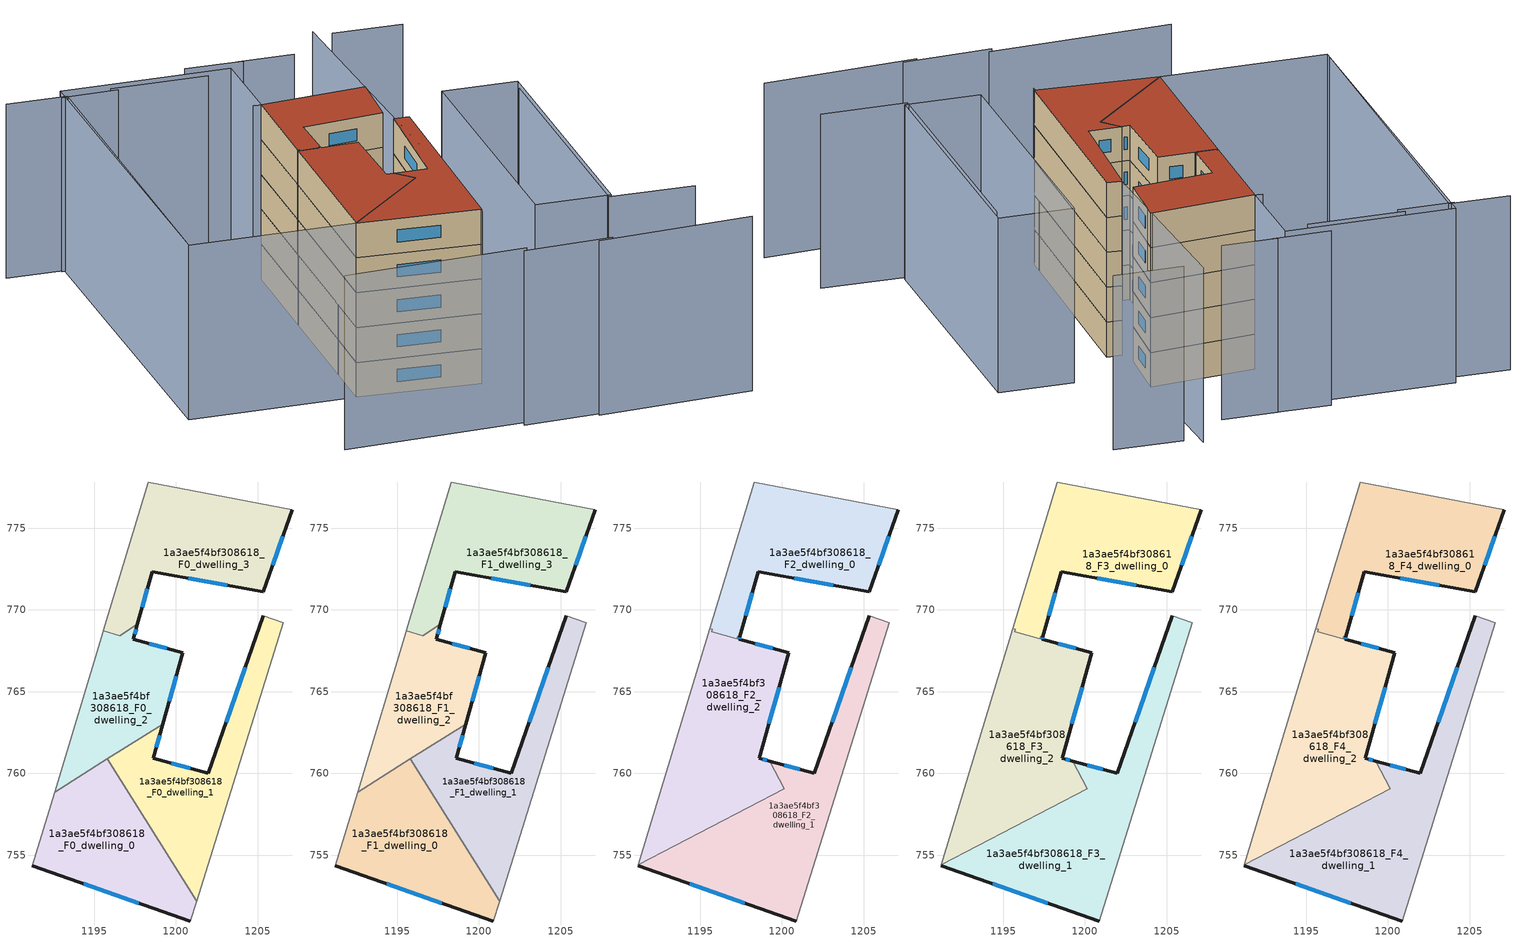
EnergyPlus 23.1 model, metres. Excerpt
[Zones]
1a3ae5f4bf308618_F0_dwelling_0
 floor ground (EU_floor_Construction): 1195.81,760.89 1201.26,752.18 1200.89,750.98 1191.22,754.35 1192.59,758.87 z0
 wall outside (EU_wall_Construction): 1191.22,754.35 1200.89,750.98 z0:3
 wall adiabatic (EU_wall_Construction): 1192.59,758.87 1191.22,754.35 / 1200.89,750.98 1201.26,752.18 z0:3
 wall to 1a3ae5f4bf308618_F0_dwelling_1 (EU_wall_Construction): 1201.26,752.18 1195.81,760.89 z0:3
 wall to 1a3ae5f4bf308618_F0_dwelling_2 (EU_wall_Construction): 1195.81,760.89 1192.59,758.87 z0:3
 window (EU_Window_Construction): 1194.36,753.26 1197.74,752.08 z0.98:2.02
1a3ae5f4bf308618_F0_dwelling_1
 floor ground (EU_floor_Construction): 1206.58,769.21 1201.26,752.18 1195.81,760.89 1199.2,763.01 1198.63,760.94 1201.97,760.01 1205.36,769.64 z0
 wall outside (EU_wall_Construction): 1205.36,769.64 1201.97,760.01 1198.63,760.94 1199.2,763.01 z0:3
 wall adiabatic (EU_wall_Construction): 1201.26,752.18 1206.58,769.21 1205.36,769.64 z0:3
 wall to 1a3ae5f4bf308618_F0_dwelling_2 (EU_wall_Construction): 1199.2,763.01 1195.81,760.89 z0:3
 window (EU_Window_Construction): 1198.82,761.61 1199.02,762.34 / 1200.88,760.31 1199.72,760.64 / 1204.26,766.51 1203.07,763.14 z0.98:2.02
1a3ae5f4bf308618_F0_dwelling_2
 floor ground (EU_floor_Construction): 1200.41,767.37 1199.2,763.01 1192.59,758.87 1195.56,768.71 1196.57,768.43 1197.65,769.11 1197.4,768.2 z0
 wall outside (EU_wall_Construction): 1199.2,763.01 1200.41,767.37 1197.4,768.2 1197.65,769.11 z0:3
 wall to 1a3ae5f4bf308618_F0_dwelling_3 (EU_wall_Construction): 1197.65,769.11 1196.57,768.43 1195.56,768.71 z0:3
 wall adiabatic (EU_wall_Construction): 1195.56,768.71 1192.59,758.87 z0:3
 window (EU_Window_Construction): 1197.48,768.5 1197.57,768.82 / 1199.43,767.64 1198.38,767.93 / 1199.59,764.43 1200.02,765.95 z0.98:2.02
1a3ae5f4bf308618_F0_dwelling_3
 floor ground (EU_floor_Construction): 1207.12,776.12 1205.34,771.11 1198.55,772.34 1197.65,769.11 1196.57,768.43 1195.56,768.71 1198.32,777.82 z0
 wall outside (EU_wall_Construction): 1197.65,769.11 1198.55,772.34 1205.34,771.11 1207.12,776.12 z0:3
 wall adiabatic (EU_wall_Construction): 1207.12,776.12 1198.32,777.82 1195.56,768.71 z0:3
 window (EU_Window_Construction): 1205.92,772.74 1206.54,774.49 / 1200.76,771.94 1203.13,771.51 / 1197.94,770.16 1198.26,771.29 z0.98:2.02
1a3ae5f4bf308618_F1_dwelling_0
 floor to 1a3ae5f4bf308618_F0_dwelling_0 (EU_floor_Construction): 1195.81,760.89 1201.26,752.18 1200.89,750.98 1191.22,754.35 1192.59,758.87 z3
 wall outside (EU_wall_Construction): 1191.22,754.35 1200.89,750.98 z3:6
 wall adiabatic (EU_wall_Construction): 1192.59,758.87 1191.22,754.35 / 1200.89,750.98 1201.26,752.18 z3:6
 wall to 1a3ae5f4bf308618_F1_dwelling_1 (EU_wall_Construction): 1201.26,752.18 1195.81,760.89 z3:6
 wall to 1a3ae5f4bf308618_F1_dwelling_2 (EU_wall_Construction): 1195.81,760.89 1192.59,758.87 z3:6
 window (EU_Window_Construction): 1194.36,753.26 1197.74,752.08 z3.98:5.02
1a3ae5f4bf308618_F1_dwelling_1
 floor to 1a3ae5f4bf308618_F0_dwelling_1 (EU_floor_Construction): 1206.58,769.21 1201.26,752.18 1195.81,760.89 1199.2,763.01 1198.63,760.94 1201.97,760.01 1205.36,769.64 z3
 wall outside (EU_wall_Construction): 1205.36,769.64 1201.97,760.01 1198.63,760.94 1199.2,763.01 z3:6
 wall adiabatic (EU_wall_Construction): 1201.26,752.18 1206.58,769.21 1205.36,769.64 z3:6
 wall to 1a3ae5f4bf308618_F1_dwelling_2 (EU_wall_Construction): 1199.2,763.01 1195.81,760.89 z3:6
 window (EU_Window_Construction): 1198.82,761.61 1199.02,762.34 / 1200.88,760.31 1199.72,760.64 / 1204.26,766.51 1203.07,763.14 z3.98:5.02
1a3ae5f4bf308618_F1_dwelling_2
 floor to 1a3ae5f4bf308618_F0_dwelling_2 (EU_floor_Construction): 1200.41,767.37 1199.2,763.01 1192.59,758.87 1195.56,768.71 1196.57,768.43 1197.65,769.11 1197.4,768.2 z3
 wall outside (EU_wall_Construction): 1199.2,763.01 1200.41,767.37 1197.4,768.2 1197.65,769.11 z3:6
 wall to 1a3ae5f4bf308618_F1_dwelling_3 (EU_wall_Construction): 1197.65,769.11 1196.57,768.43 1195.56,768.71 z3:6
 wall adiabatic (EU_wall_Construction): 1195.56,768.71 1192.59,758.87 z3:6
 window (EU_Window_Construction): 1197.48,768.5 1197.57,768.82 / 1199.43,767.64 1198.38,767.93 / 1199.59,764.43 1200.02,765.95 z3.98:5.02
1a3ae5f4bf308618_F1_dwelling_3
 floor to 1a3ae5f4bf308618_F0_dwelling_3 (EU_floor_Construction): 1207.12,776.12 1205.34,771.11 1198.55,772.34 1197.65,769.11 1196.57,768.43 1195.56,768.71 1198.32,777.82 z3
 wall outside (EU_wall_Construction): 1197.65,769.11 1198.55,772.34 1205.34,771.11 1207.12,776.12 z3:6
 wall adiabatic (EU_wall_Construction): 1207.12,776.12 1198.32,777.82 1195.56,768.71 z3:6
 window (EU_Window_Construction): 1205.92,772.74 1206.54,774.49 / 1200.76,771.94 1203.13,771.51 / 1197.94,770.16 1198.26,771.29 z3.98:5.02
1a3ae5f4bf308618_F2_dwelling_0
 floor to 1a3ae5f4bf308618_F1_dwelling_3 (EU_floor_Construction): 1207.12,776.12 1205.34,771.11 1198.55,772.34 1197.65,769.11 1196.57,768.43 1195.71,768.67 1195.75,768.81 1195.61,768.85 1198.32,777.82 z6
 floor to 1a3ae5f4bf308618_F1_dwelling_2 (EU_floor_Construction): 1197.65,769.11 1197.44,768.34 1197.3,768.38 1197.26,768.25 1196.57,768.43 z6
 wall outside (EU_wall_Construction): 1197.44,768.34 1198.55,772.34 1205.34,771.11 1207.12,776.12 z6:9
 wall adiabatic (EU_wall_Construction): 1207.12,776.12 1198.32,777.82 1195.61,768.85 / 1195.75,768.81 1195.71,768.67 z6:9
 wall to 1a3ae5f4bf308618_F2_dwelling_2 (EU_wall_Construction): 1195.61,768.85 1195.75,768.81 / 1195.71,768.67 1197.26,768.25 1197.3,768.38 1197.44,768.34 z6:9
 window (EU_Window_Construction): 1205.92,772.74 1206.54,774.49 / 1200.76,771.94 1203.13,771.51 / 1197.8,769.64 1198.19,771.04 z6.98:8.02
1a3ae5f4bf308618_F2_dwelling_1
 floor to 1a3ae5f4bf308618_F1_dwelling_0 (EU_floor_Construction): 1197.74,757.8 1201.26,752.18 1200.89,750.98 1191.22,754.35 1191.24,754.41 z6
 floor to 1a3ae5f4bf308618_F1_dwelling_1 (EU_floor_Construction): 1206.58,769.21 1201.26,752.18 1197.74,757.8 1200.16,759.07 1199.27,760.76 1201.97,760.01 1205.36,769.64 z6
 wall outside (EU_wall_Construction): 1191.22,754.35 1200.89,750.98 / 1205.36,769.64 1201.97,760.01 1199.27,760.76 z6:9
 wall adiabatic (EU_wall_Construction): 1191.24,754.41 1191.22,754.35 / 1200.89,750.98 1206.58,769.21 1205.36,769.64 z6:9
 wall to 1a3ae5f4bf308618_F2_dwelling_2 (EU_wall_Construction): 1199.27,760.76 1200.16,759.07 1191.24,754.41 z6:9
 window (EU_Window_Construction): 1194.36,753.26 1197.74,752.08 / 1201.09,760.25 1200.15,760.52 / 1204.26,766.51 1203.07,763.14 z6.98:8.02
1a3ae5f4bf308618_F2_dwelling_2
 floor to 1a3ae5f4bf308618_F1_dwelling_1 (EU_floor_Construction): 1199.2,763.01 1198.63,760.94 1199.27,760.76 1200.16,759.07 1197.74,757.8 1195.81,760.89 z6
 floor to 1a3ae5f4bf308618_F1_dwelling_2 (EU_floor_Construction): 1200.41,767.37 1199.2,763.01 1192.59,758.87 1195.57,768.71 1195.71,768.67 1197.26,768.25 1197.3,768.38 1197.44,768.34 1197.4,768.2 z6
 floor to 1a3ae5f4bf308618_F1_dwelling_0 (EU_floor_Construction): 1195.81,760.89 1197.74,757.8 1191.24,754.41 1192.59,758.87 z6
 floor to 1a3ae5f4bf308618_F1_dwelling_3 (EU_floor_Construction): 1195.75,768.81 1195.71,768.67 1195.57,768.71 1195.61,768.85 z6
 wall outside (EU_wall_Construction): 1199.27,760.76 1198.63,760.94 1200.41,767.37 1197.4,768.2 1197.44,768.34 z6:9
 wall adiabatic (EU_wall_Construction): 1195.75,768.81 1195.71,768.67 / 1195.61,768.85 1191.24,754.41 z6:9
 window (EU_Window_Construction): 1197.41,768.25 1197.43,768.3 / 1199.43,767.64 1198.38,767.93 / 1199.21,763.03 1199.83,765.28 / 1199.06,760.82 1198.84,760.88 z6.98:8.02
1a3ae5f4bf308618_F3_dwelling_0
 floor to 1a3ae5f4bf308618_F2_dwelling_0 (EU_floor_Construction): 1207.12,776.12 1205.34,771.11 1198.55,772.34 1197.44,768.34 1197.3,768.38 1197.26,768.25 1195.71,768.67 1195.75,768.81 1195.61,768.85 1198.32,777.82 z9
 wall outside (EU_wall_Construction): 1197.44,768.34 1198.55,772.34 1205.34,771.11 1207.12,776.12 z9:12
 wall adiabatic (EU_wall_Construction): 1207.12,776.12 1198.32,777.82 1195.61,768.85 / 1195.75,768.81 1195.71,768.67 z9:12
 wall to 1a3ae5f4bf308618_F3_dwelling_2 (EU_wall_Construction): 1195.61,768.85 1195.75,768.81 / 1195.71,768.67 1197.26,768.25 1197.3,768.38 1197.44,768.34 z9:12
 window (EU_Window_Construction): 1205.92,772.74 1206.54,774.49 / 1200.76,771.94 1203.13,771.51 / 1197.8,769.64 1198.19,771.04 z9.98:11.02
1a3ae5f4bf308618_F3_dwelling_1
 floor to 1a3ae5f4bf308618_F2_dwelling_1 (EU_floor_Construction): 1206.58,769.21 1200.89,750.98 1191.22,754.35 1191.24,754.41 1200.16,759.07 1199.27,760.76 1201.97,760.01 1205.36,769.64 z9
 wall outside (EU_wall_Construction): 1191.22,754.35 1200.89,750.98 / 1205.36,769.64 1201.97,760.01 1199.27,760.76 z9:12
 wall adiabatic (EU_wall_Construction): 1191.24,754.41 1191.22,754.35 / 1200.89,750.98 1206.58,769.21 1205.36,769.64 z9:12
 wall to 1a3ae5f4bf308618_F3_dwelling_2 (EU_wall_Construction): 1199.27,760.76 1200.16,759.07 1191.24,754.41 z9:12
 window (EU_Window_Construction): 1194.36,753.26 1197.74,752.08 / 1201.09,760.25 1200.15,760.52 / 1204.26,766.51 1203.07,763.14 z9.98:11.02
1a3ae5f4bf308618_F3_dwelling_2
 floor to 1a3ae5f4bf308618_F2_dwelling_2 (EU_floor_Construction): 1200.41,767.37 1198.63,760.94 1199.27,760.76 1200.16,759.07 1191.24,754.41 1195.61,768.85 1195.75,768.81 1195.71,768.67 1197.26,768.25 1197.3,768.38 1197.44,768.34 1197.4,768.2 z9
 wall outside (EU_wall_Construction): 1199.27,760.76 1198.63,760.94 1200.41,767.37 1197.4,768.2 1197.44,768.34 z9:12
 wall adiabatic (EU_wall_Construction): 1195.71,768.67 1195.75,768.81 / 1195.61,768.85 1191.24,754.41 z9:12
 window (EU_Window_Construction): 1197.41,768.25 1197.43,768.3 / 1199.43,767.64 1198.38,767.93 / 1199.21,763.03 1199.83,765.28 / 1199.06,760.82 1198.84,760.88 z9.98:11.02
1a3ae5f4bf308618_F4_dwelling_0
 floor to 1a3ae5f4bf308618_F3_dwelling_0 (EU_floor_Construction): 1207.12,776.12 1205.34,771.11 1198.55,772.34 1197.44,768.34 1197.3,768.38 1197.26,768.25 1195.71,768.67 1195.75,768.81 1195.61,768.85 1198.32,777.82 z12
 wall outside (EU_wall_Construction): 1197.44,768.34 1198.55,772.34 1205.34,771.11 1207.12,776.12 z12:15
 wall adiabatic (EU_wall_Construction): 1207.12,776.12 1198.32,777.82 1195.61,768.85 / 1195.75,768.81 1195.71,768.67 z12:15
 wall to 1a3ae5f4bf308618_F4_dwelling_2 (EU_wall_Construction): 1195.61,768.85 1195.75,768.81 / 1195.71,768.67 1197.26,768.25 1197.3,768.38 1197.44,768.34 z12:15
 window (EU_Window_Construction): 1205.92,772.74 1206.54,774.49 / 1200.76,771.94 1203.13,771.51 / 1197.8,769.64 1198.19,771.04 z12.98:14.02
 roof outside (EU_roof_Construction): 1205.34,771.11 1207.12,776.12 1198.32,777.82 1195.61,768.85 1195.75,768.81 1195.71,768.67 1197.26,768.25 1197.3,768.38 1197.44,768.34 1198.55,772.34 z15
1a3ae5f4bf308618_F4_dwelling_1
 floor to 1a3ae5f4bf308618_F3_dwelling_1 (EU_floor_Construction): 1206.58,769.21 1200.89,750.98 1191.22,754.35 1191.24,754.41 1200.16,759.07 1199.27,760.76 1201.97,760.01 1205.36,769.64 z12
 wall outside (EU_wall_Construction): 1191.22,754.35 1200.89,750.98 / 1205.36,769.64 1201.97,760.01 1199.27,760.76 z12:15
 wall adiabatic (EU_wall_Construction): 1191.24,754.41 1191.22,754.35 / 1200.89,750.98 1206.58,769.21 1205.36,769.64 z12:15
 wall to 1a3ae5f4bf308618_F4_dwelling_2 (EU_wall_Construction): 1199.27,760.76 1200.16,759.07 1191.24,754.41 z12:15
 window (EU_Window_Construction): 1194.36,753.26 1197.74,752.08 / 1201.09,760.25 1200.15,760.52 / 1204.26,766.51 1203.07,763.14 z12.98:14.02
 roof outside (EU_roof_Construction): 1200.89,750.98 1206.58,769.21 1205.36,769.64 1201.97,760.01 1199.27,760.76 1200.16,759.07 1191.24,754.41 1191.22,754.35 z15
1a3ae5f4bf308618_F4_dwelling_2
 floor to 1a3ae5f4bf308618_F3_dwelling_2 (EU_floor_Construction): 1200.41,767.37 1198.63,760.94 1199.27,760.76 1200.16,759.07 1191.24,754.41 1195.61,768.85 1195.75,768.81 1195.71,768.67 1197.26,768.25 1197.3,768.38 1197.44,768.34 1197.4,768.2 z12
 wall outside (EU_wall_Construction): 1199.27,760.76 1198.63,760.94 1200.41,767.37 1197.4,768.2 1197.44,768.34 z12:15
 wall adiabatic (EU_wall_Construction): 1195.71,768.67 1195.75,768.81 / 1195.61,768.85 1191.24,754.41 z12:15
 window (EU_Window_Construction): 1197.41,768.25 1197.43,768.3 / 1199.43,767.64 1198.38,767.93 / 1199.21,763.03 1199.83,765.28 / 1199.06,760.82 1198.84,760.88 z12.98:14.02
 roof outside (EU_roof_Construction): 1200.16,759.07 1199.27,760.76 1198.63,760.94 1200.41,767.37 1197.4,768.2 1197.44,768.34 1197.3,768.38 1197.26,768.25 1195.71,768.67 1195.75,768.81 1195.61,768.85 1191.24,754.41 z15
shading: 1198.99,742.32 1206.24,740.53 / 1184.55,746.34 1199.5,742.7 / 1205,740.58 1217.65,737.72 / 1217.4,745.24 1210.52,747.28 / 1210.52,747.28 1216.96,768.98 / 1200.7,750.61 1209.84,787.36 / 1181.86,789.42 1186.72,787.96 / 1186.72,787.96 1177.99,758.74 / 1206.51,774.58 1197.73,778.05 / 1216.57,784.61 1210.96,786.25 / 1206.18,784.58 1201.68,785.89 / 1202.06,785.74 1197.42,787.1 / 1198.17,784.96 1190.41,787.22 / 1190.74,786.7 1186.2,787.94 / 1204.86,749.29 1211.53,771.92 / 1211.53,771.92 1217.61,770.13 / 1217.61,770.13 1210.94,747.5 / 1210.94,747.5 1204.86,749.29 / 1177.84,758.24 1186.81,789.07 / 1186.81,789.07 1200.44,785.1 / 1200.44,785.1 1191.47,754.28 / 1191.47,754.28 1177.84,758.24 z0:15
[Building]
EU S2 Campaign: North Axis=0; Terrain=City; Solar Distribution=FullExterior
[Site:Location]
Bologna: Latitude=44.5; Longitude=11.25; Time Zone=1; Elevation=37
[SizingPeriod:WeatherFileDays]
AnnualSizingPeriod: Begin Month=1; Begin Day of Month=1; End Month=12; End Day of Month=31; Day of Week for Start Day=Monday; Use Weather File Daylight Saving Period=No; Use Weather File Rain and Snow Indicators=No
[MATERIAL]
EU_InternalMass_Material: Roughness=MediumRough; Thickness=0.1; Conductivity=1; Density=1800; Specific Heat=900; Thermal Absorptance=0.9; Solar Absorptance=0.7; Visible Absorptance=0.7
[MATERIAL:NOMASS] Roughness=MediumRough; Thermal Absorptance=0.9; Solar Absorptance=0.7; Visible Absorptance=0.7
Name | Thermal Resistance
EU_wall_NoMass | 0.905828
EU_roof_NoMass | 0.37593
EU_floor_NoMass | 0.67114
[WINDOWMATERIAL:SIMPLEGLAZINGSYSTEM]
EU_Window_SimpleGlazing: UFactor=4.52486; Solar Heat Gain Coefficient=0.85; Visible Transmittance=0.85
[CONSTRUCTION]
EU_wall_Construction: EU_wall_NoMass
EU_roof_Construction: EU_roof_NoMass
EU_floor_Construction: EU_floor_NoMass
EU_Window_Construction: EU_Window_SimpleGlazing
EU_InternalMass_Construction: EU_InternalMass_Material
[ZONE] Type=1; Multiplier=1; Ceiling Height=autocalculate; Floor Area=autocalculate; Part of Total Floor Area=Yes
Name | Volume
1a3ae5f4bf308618_F0_dwelling_0; 1a3ae5f4bf308618_F1_dwelling_0 | 150.391
1a3ae5f4bf308618_F2_dwelling_0; 1a3ae5f4bf308618_F3_dwelling_0; 1a3ae5f4bf308618_F4_dwelling_0 | 163.931
1a3ae5f4bf308618_F0_dwelling_1; 1a3ae5f4bf308618_F1_dwelling_1 | 150.406
1a3ae5f4bf308618_F2_dwelling_1; 1a3ae5f4bf308618_F3_dwelling_1; 1a3ae5f4bf308618_F4_dwelling_1 | 210.404
1a3ae5f4bf308618_F0_dwelling_2 | 114.49
1a3ae5f4bf308618_F1_dwelling_2 | 114.491
1a3ae5f4bf308618_F2_dwelling_2; 1a3ae5f4bf308618_F3_dwelling_2; 1a3ae5f4bf308618_F4_dwelling_2 | 203.791
1a3ae5f4bf308618_F0_dwelling_3; 1a3ae5f4bf308618_F1_dwelling_3 | 162.858
[INTERNALMASS] Construction=EU_InternalMass_Construction
Name | Zone or ZoneList | Surface Area
1a3ae5f4bf308618_F0_dwelling_0_EU_InternalMass | 1a3ae5f4bf308618_F0_dwelling_0 | 50.131
1a3ae5f4bf308618_F0_dwelling_1_EU_InternalMass | 1a3ae5f4bf308618_F0_dwelling_1 | 50.1304
1a3ae5f4bf308618_F0_dwelling_2_EU_InternalMass | 1a3ae5f4bf308618_F0_dwelling_2 | 38.1667
1a3ae5f4bf308618_F0_dwelling_3_EU_InternalMass | 1a3ae5f4bf308618_F0_dwelling_3 | 54.2901
1a3ae5f4bf308618_F1_dwelling_0_EU_InternalMass | 1a3ae5f4bf308618_F1_dwelling_0 | 50.131
1a3ae5f4bf308618_F1_dwelling_1_EU_InternalMass | 1a3ae5f4bf308618_F1_dwelling_1 | 50.1304
1a3ae5f4bf308618_F1_dwelling_2_EU_InternalMass | 1a3ae5f4bf308618_F1_dwelling_2 | 38.1667
1a3ae5f4bf308618_F1_dwelling_3_EU_InternalMass | 1a3ae5f4bf308618_F1_dwelling_3 | 54.2901
1a3ae5f4bf308618_F2_dwelling_0_EU_InternalMass | 1a3ae5f4bf308618_F2_dwelling_0 | 54.6464
1a3ae5f4bf308618_F2_dwelling_1_EU_InternalMass | 1a3ae5f4bf308618_F2_dwelling_1 | 70.1327
1a3ae5f4bf308618_F2_dwelling_2_EU_InternalMass | 1a3ae5f4bf308618_F2_dwelling_2 | 67.9328
1a3ae5f4bf308618_F3_dwelling_0_EU_InternalMass | 1a3ae5f4bf308618_F3_dwelling_0 | 54.6464
1a3ae5f4bf308618_F3_dwelling_1_EU_InternalMass | 1a3ae5f4bf308618_F3_dwelling_1 | 70.1327
1a3ae5f4bf308618_F3_dwelling_2_EU_InternalMass | 1a3ae5f4bf308618_F3_dwelling_2 | 67.9328
1a3ae5f4bf308618_F4_dwelling_0_EU_InternalMass | 1a3ae5f4bf308618_F4_dwelling_0 | 54.6464
1a3ae5f4bf308618_F4_dwelling_1_EU_InternalMass | 1a3ae5f4bf308618_F4_dwelling_1 | 70.1327
1a3ae5f4bf308618_F4_dwelling_2_EU_InternalMass | 1a3ae5f4bf308618_F4_dwelling_2 | 67.9328
[OTHEREQUIPMENT] Fuel Type=Electricity; Design Level Calculation Method=Watts/Area; Power per Zone Floor Area=1; Fraction Latent=0; Fraction Radiant=0; Fraction Lost=0; Carbon Dioxide Generation Rate=0; EndUse Subcategory=EU_Step8_InternalGains
Name | Zone or ZoneList or Space or SpaceList | Schedule
EU_Step8_InternalGain_1a3ae5f4bf308618_F0_dwelling_0_f000 | 1a3ae5f4bf308618_F0_dwelling_0 | EU_Step8_GainSchedule_1a3ae5f4bf308618_F0_dwelling_0_f000
EU_Step8_InternalGain_1a3ae5f4bf308618_F0_dwelling_1_f000 | 1a3ae5f4bf308618_F0_dwelling_1 | EU_Step8_GainSchedule_1a3ae5f4bf308618_F0_dwelling_1_f000
EU_Step8_InternalGain_1a3ae5f4bf308618_F0_dwelling_2_f000 | 1a3ae5f4bf308618_F0_dwelling_2 | EU_Step8_GainSchedule_1a3ae5f4bf308618_F0_dwelling_2_f000
EU_Step8_InternalGain_1a3ae5f4bf308618_F0_dwelling_3_f000 | 1a3ae5f4bf308618_F0_dwelling_3 | EU_Step8_GainSchedule_1a3ae5f4bf308618_F0_dwelling_3_f000
EU_Step8_InternalGain_1a3ae5f4bf308618_F1_dwelling_0_f000 | 1a3ae5f4bf308618_F1_dwelling_0 | EU_Step8_GainSchedule_1a3ae5f4bf308618_F1_dwelling_0_f000
EU_Step8_InternalGain_1a3ae5f4bf308618_F1_dwelling_1_f000 | 1a3ae5f4bf308618_F1_dwelling_1 | EU_Step8_GainSchedule_1a3ae5f4bf308618_F1_dwelling_1_f000
EU_Step8_InternalGain_1a3ae5f4bf308618_F1_dwelling_2_f000 | 1a3ae5f4bf308618_F1_dwelling_2 | EU_Step8_GainSchedule_1a3ae5f4bf308618_F1_dwelling_2_f000
EU_Step8_InternalGain_1a3ae5f4bf308618_F1_dwelling_3_f000 | 1a3ae5f4bf308618_F1_dwelling_3 | EU_Step8_GainSchedule_1a3ae5f4bf308618_F1_dwelling_3_f000
EU_Step8_InternalGain_1a3ae5f4bf308618_F2_dwelling_0_f000 | 1a3ae5f4bf308618_F2_dwelling_0 | EU_Step8_GainSchedule_1a3ae5f4bf308618_F2_dwelling_0_f000
EU_Step8_InternalGain_1a3ae5f4bf308618_F2_dwelling_1_f000 | 1a3ae5f4bf308618_F2_dwelling_1 | EU_Step8_GainSchedule_1a3ae5f4bf308618_F2_dwelling_1_f000
EU_Step8_InternalGain_1a3ae5f4bf308618_F2_dwelling_2_f000 | 1a3ae5f4bf308618_F2_dwelling_2 | EU_Step8_GainSchedule_1a3ae5f4bf308618_F2_dwelling_2_f000
EU_Step8_InternalGain_1a3ae5f4bf308618_F3_dwelling_0_f000 | 1a3ae5f4bf308618_F3_dwelling_0 | EU_Step8_GainSchedule_1a3ae5f4bf308618_F3_dwelling_0_f000
EU_Step8_InternalGain_1a3ae5f4bf308618_F3_dwelling_1_f000 | 1a3ae5f4bf308618_F3_dwelling_1 | EU_Step8_GainSchedule_1a3ae5f4bf308618_F3_dwelling_1_f000
EU_Step8_InternalGain_1a3ae5f4bf308618_F3_dwelling_2_f000 | 1a3ae5f4bf308618_F3_dwelling_2 | EU_Step8_GainSchedule_1a3ae5f4bf308618_F3_dwelling_2_f000
EU_Step8_InternalGain_1a3ae5f4bf308618_F4_dwelling_0_f000 | 1a3ae5f4bf308618_F4_dwelling_0 | EU_Step8_GainSchedule_1a3ae5f4bf308618_F4_dwelling_0_f000
EU_Step8_InternalGain_1a3ae5f4bf308618_F4_dwelling_1_f000 | 1a3ae5f4bf308618_F4_dwelling_1 | EU_Step8_GainSchedule_1a3ae5f4bf308618_F4_dwelling_1_f000
EU_Step8_InternalGain_1a3ae5f4bf308618_F4_dwelling_2_f000 | 1a3ae5f4bf308618_F4_dwelling_2 | EU_Step8_GainSchedule_1a3ae5f4bf308618_F4_dwelling_2_f000
[ZONEVENTILATION:DESIGNFLOWRATE] Schedule=EU_AlwaysOn; Design Flow Rate Calculation Method=AirChanges/Hour; Air Changes per Hour=0.73129; Ventilation Type=Natural; Fan Pressure Rise=0; Fan Total Efficiency=1; Constant Term Coefficient=1; Temperature Term Coefficient=0; Velocity Term Coefficient=0; Velocity Squared Term Coefficient=0; Minimum Indoor Temperature=-100; Maximum Indoor Temperature=100; Delta Temperature=-100; Minimum Outdoor Temperature=-100; Maximum Outdoor Temperature=100; Maximum Wind Speed=40
Name | Zone or ZoneList or Space or SpaceList
EU_ConstantAir_1a3ae5f4bf308618_F0_dwelling_0 | 1a3ae5f4bf308618_F0_dwelling_0
EU_ConstantAir_1a3ae5f4bf308618_F0_dwelling_1 | 1a3ae5f4bf308618_F0_dwelling_1
EU_ConstantAir_1a3ae5f4bf308618_F0_dwelling_2 | 1a3ae5f4bf308618_F0_dwelling_2
EU_ConstantAir_1a3ae5f4bf308618_F0_dwelling_3 | 1a3ae5f4bf308618_F0_dwelling_3
EU_ConstantAir_1a3ae5f4bf308618_F1_dwelling_0 | 1a3ae5f4bf308618_F1_dwelling_0
EU_ConstantAir_1a3ae5f4bf308618_F1_dwelling_1 | 1a3ae5f4bf308618_F1_dwelling_1
EU_ConstantAir_1a3ae5f4bf308618_F1_dwelling_2 | 1a3ae5f4bf308618_F1_dwelling_2
EU_ConstantAir_1a3ae5f4bf308618_F1_dwelling_3 | 1a3ae5f4bf308618_F1_dwelling_3
EU_ConstantAir_1a3ae5f4bf308618_F2_dwelling_0 | 1a3ae5f4bf308618_F2_dwelling_0
EU_ConstantAir_1a3ae5f4bf308618_F2_dwelling_1 | 1a3ae5f4bf308618_F2_dwelling_1
EU_ConstantAir_1a3ae5f4bf308618_F2_dwelling_2 | 1a3ae5f4bf308618_F2_dwelling_2
EU_ConstantAir_1a3ae5f4bf308618_F3_dwelling_0 | 1a3ae5f4bf308618_F3_dwelling_0
EU_ConstantAir_1a3ae5f4bf308618_F3_dwelling_1 | 1a3ae5f4bf308618_F3_dwelling_1
EU_ConstantAir_1a3ae5f4bf308618_F3_dwelling_2 | 1a3ae5f4bf308618_F3_dwelling_2
EU_ConstantAir_1a3ae5f4bf308618_F4_dwelling_0 | 1a3ae5f4bf308618_F4_dwelling_0
EU_ConstantAir_1a3ae5f4bf308618_F4_dwelling_1 | 1a3ae5f4bf308618_F4_dwelling_1
EU_ConstantAir_1a3ae5f4bf308618_F4_dwelling_2 | 1a3ae5f4bf308618_F4_dwelling_2
[HVACTEMPLATE:THERMOSTAT] Constant Heating Setpoint=20; Constant Cooling Setpoint=50
EU_HeatOnly_1a3ae5f4bf308618_F0_dwelling_0; EU_HeatOnly_1a3ae5f4bf308618_F0_dwelling_1; EU_HeatOnly_1a3ae5f4bf308618_F0_dwelling_2; EU_HeatOnly_1a3ae5f4bf308618_F0_dwelling_3; EU_HeatOnly_1a3ae5f4bf308618_F1_dwelling_0; EU_HeatOnly_1a3ae5f4bf308618_F1_dwelling_1; EU_HeatOnly_1a3ae5f4bf308618_F1_dwelling_2; EU_HeatOnly_1a3ae5f4bf308618_F1_dwelling_3; EU_HeatOnly_1a3ae5f4bf308618_F2_dwelling_0; EU_HeatOnly_1a3ae5f4bf308618_F2_dwelling_1; EU_HeatOnly_1a3ae5f4bf308618_F2_dwelling_2; EU_HeatOnly_1a3ae5f4bf308618_F3_dwelling_0; EU_HeatOnly_1a3ae5f4bf308618_F3_dwelling_1; EU_HeatOnly_1a3ae5f4bf308618_F3_dwelling_2; EU_HeatOnly_1a3ae5f4bf308618_F4_dwelling_0; EU_HeatOnly_1a3ae5f4bf308618_F4_dwelling_1; EU_HeatOnly_1a3ae5f4bf308618_F4_dwelling_2
[HVACTEMPLATE:ZONE:IDEALLOADSAIRSYSTEM] System Availability Schedule=EU_AlwaysOn; Maximum Heating Supply Air Temperature=50; Minimum Cooling Supply Air Temperature=13; Maximum Heating Supply Air Humidity Ratio=0.0156; Minimum Cooling Supply Air Humidity Ratio=0.0077; Heating Limit=NoLimit; Cooling Limit=NoLimit; Heating Availability Schedule=EU_AlwaysOn; Cooling Availability Schedule=EU_CoolingOff; Dehumidification Control Type=ConstantSensibleHeatRatio; Cooling Sensible Heat Ratio=0.7; Dehumidification Setpoint=60; Humidification Control Type=None; Humidification Setpoint=30; Outdoor Air Method=None; Outdoor Air Flow Rate per Person=0.00944; Outdoor Air Flow Rate per Zone Floor Area=0; Outdoor Air Flow Rate per Zone=0; Demand Controlled Ventilation Type=None; Outdoor Air Economizer Type=NoEconomizer; Heat Recovery Type=None; Sensible Heat Recovery Effectiveness=0.7; Latent Heat Recovery Effectiveness=0.65
Name | Template Thermostat
1a3ae5f4bf308618_F0_dwelling_0 | EU_HeatOnly_1a3ae5f4bf308618_F0_dwelling_0
1a3ae5f4bf308618_F0_dwelling_1 | EU_HeatOnly_1a3ae5f4bf308618_F0_dwelling_1
1a3ae5f4bf308618_F0_dwelling_2 | EU_HeatOnly_1a3ae5f4bf308618_F0_dwelling_2
1a3ae5f4bf308618_F0_dwelling_3 | EU_HeatOnly_1a3ae5f4bf308618_F0_dwelling_3
1a3ae5f4bf308618_F1_dwelling_0 | EU_HeatOnly_1a3ae5f4bf308618_F1_dwelling_0
1a3ae5f4bf308618_F1_dwelling_1 | EU_HeatOnly_1a3ae5f4bf308618_F1_dwelling_1
1a3ae5f4bf308618_F1_dwelling_2 | EU_HeatOnly_1a3ae5f4bf308618_F1_dwelling_2
1a3ae5f4bf308618_F1_dwelling_3 | EU_HeatOnly_1a3ae5f4bf308618_F1_dwelling_3
1a3ae5f4bf308618_F2_dwelling_0 | EU_HeatOnly_1a3ae5f4bf308618_F2_dwelling_0
1a3ae5f4bf308618_F2_dwelling_1 | EU_HeatOnly_1a3ae5f4bf308618_F2_dwelling_1
1a3ae5f4bf308618_F2_dwelling_2 | EU_HeatOnly_1a3ae5f4bf308618_F2_dwelling_2
1a3ae5f4bf308618_F3_dwelling_0 | EU_HeatOnly_1a3ae5f4bf308618_F3_dwelling_0
1a3ae5f4bf308618_F3_dwelling_1 | EU_HeatOnly_1a3ae5f4bf308618_F3_dwelling_1
1a3ae5f4bf308618_F3_dwelling_2 | EU_HeatOnly_1a3ae5f4bf308618_F3_dwelling_2
1a3ae5f4bf308618_F4_dwelling_0 | EU_HeatOnly_1a3ae5f4bf308618_F4_dwelling_0
1a3ae5f4bf308618_F4_dwelling_1 | EU_HeatOnly_1a3ae5f4bf308618_F4_dwelling_1
1a3ae5f4bf308618_F4_dwelling_2 | EU_HeatOnly_1a3ae5f4bf308618_F4_dwelling_2
[SIZING:ZONE] Zone Cooling Design Supply Air Temperature Input Method=SupplyAirTemperature; Zone Cooling Design Supply Air Temperature=13; Zone Heating Design Supply Air Temperature Input Method=SupplyAirTemperature; Zone Heating Design Supply Air Temperature=50; Zone Cooling Design Supply Air Humidity Ratio=0.008; Zone Heating Design Supply Air Humidity Ratio=0.008; Cooling Design Air Flow Method=DesignDay; Cooling Design Air Flow Rate=0; Cooling Minimum Air Flow per Zone Floor Area=0.000762; Cooling Minimum Air Flow=0; Cooling Minimum Air Flow Fraction=0.2; Heating Design Air Flow Method=DesignDay; Heating Design Air Flow Rate=0; Heating Maximum Air Flow per Zone Floor Area=0.002032; Heating Maximum Air Flow=0.141576; Heating Maximum Air Flow Fraction=0.3; Account for Dedicated Outdoor Air System=No; Dedicated Outdoor Air System Control Strategy=NeutralSupplyAir; Dedicated Outdoor Air Low Setpoint Temperature for Design=autosize; Dedicated Outdoor Air High Setpoint Temperature for Design=autosize; Zone Load Sizing Method=Sensible Load Only No Latent Load; Zone Latent Cooling Design Supply Air Humidity Ratio Input Method=HumidityRatioDifference; Zone Cooling Design Supply Air Humidity Ratio Difference=0.005; Zone Latent Heating Design Supply Air Humidity Ratio Input Method=HumidityRatioDifference; Zone Humidification Design Supply Air Humidity Ratio Difference=0.005
1a3ae5f4bf308618_F0_dwelling_0; 1a3ae5f4bf308618_F0_dwelling_1; 1a3ae5f4bf308618_F0_dwelling_2; 1a3ae5f4bf308618_F0_dwelling_3; 1a3ae5f4bf308618_F1_dwelling_0; 1a3ae5f4bf308618_F1_dwelling_1; 1a3ae5f4bf308618_F1_dwelling_2; 1a3ae5f4bf308618_F1_dwelling_3; 1a3ae5f4bf308618_F2_dwelling_0; 1a3ae5f4bf308618_F2_dwelling_1; 1a3ae5f4bf308618_F2_dwelling_2; 1a3ae5f4bf308618_F3_dwelling_0; 1a3ae5f4bf308618_F3_dwelling_1; 1a3ae5f4bf308618_F3_dwelling_2; 1a3ae5f4bf308618_F4_dwelling_0; 1a3ae5f4bf308618_F4_dwelling_1; 1a3ae5f4bf308618_F4_dwelling_2
[SCHEDULE:CONSTANT]
Name | Hourly Value
EU_AlwaysOn | 1
EU_CoolingOff | 0
[SCHEDULE:FILE] Column Number=1; Rows to Skip at Top=0; Number of Hours of Data=8760; Column Separator=Comma; Interpolate to Timestep=No; Minutes per Item=60; Adjust Schedule for Daylight Savings=Yes
Name | File
EU_Step8_GainSchedule_1a3ae5f4bf308618_F0_dwelling_0_f000 | ../../schedules/1a3ae5f4bf308618/1a3ae5f4bf308618_F0_dwelling_0_f000_gain.csv
EU_Step8_GainSchedule_1a3ae5f4bf308618_F0_dwelling_1_f000 | ../../schedules/1a3ae5f4bf308618/1a3ae5f4bf308618_F0_dwelling_1_f000_gain.csv
EU_Step8_GainSchedule_1a3ae5f4bf308618_F0_dwelling_2_f000 | ../../schedules/1a3ae5f4bf308618/1a3ae5f4bf308618_F0_dwelling_2_f000_gain.csv
EU_Step8_GainSchedule_1a3ae5f4bf308618_F0_dwelling_3_f000 | ../../schedules/1a3ae5f4bf308618/1a3ae5f4bf308618_F0_dwelling_3_f000_gain.csv
EU_Step8_GainSchedule_1a3ae5f4bf308618_F1_dwelling_0_f000 | ../../schedules/1a3ae5f4bf308618/1a3ae5f4bf308618_F1_dwelling_0_f000_gain.csv
EU_Step8_GainSchedule_1a3ae5f4bf308618_F1_dwelling_1_f000 | ../../schedules/1a3ae5f4bf308618/1a3ae5f4bf308618_F1_dwelling_1_f000_gain.csv
EU_Step8_GainSchedule_1a3ae5f4bf308618_F1_dwelling_2_f000 | ../../schedules/1a3ae5f4bf308618/1a3ae5f4bf308618_F1_dwelling_2_f000_gain.csv
EU_Step8_GainSchedule_1a3ae5f4bf308618_F1_dwelling_3_f000 | ../../schedules/1a3ae5f4bf308618/1a3ae5f4bf308618_F1_dwelling_3_f000_gain.csv
EU_Step8_GainSchedule_1a3ae5f4bf308618_F2_dwelling_0_f000 | ../../schedules/1a3ae5f4bf308618/1a3ae5f4bf308618_F2_dwelling_0_f000_gain.csv
EU_Step8_GainSchedule_1a3ae5f4bf308618_F2_dwelling_1_f000 | ../../schedules/1a3ae5f4bf308618/1a3ae5f4bf308618_F2_dwelling_1_f000_gain.csv
EU_Step8_GainSchedule_1a3ae5f4bf308618_F2_dwelling_2_f000 | ../../schedules/1a3ae5f4bf308618/1a3ae5f4bf308618_F2_dwelling_2_f000_gain.csv
EU_Step8_GainSchedule_1a3ae5f4bf308618_F3_dwelling_0_f000 | ../../schedules/1a3ae5f4bf308618/1a3ae5f4bf308618_F3_dwelling_0_f000_gain.csv
EU_Step8_GainSchedule_1a3ae5f4bf308618_F3_dwelling_1_f000 | ../../schedules/1a3ae5f4bf308618/1a3ae5f4bf308618_F3_dwelling_1_f000_gain.csv
EU_Step8_GainSchedule_1a3ae5f4bf308618_F3_dwelling_2_f000 | ../../schedules/1a3ae5f4bf308618/1a3ae5f4bf308618_F3_dwelling_2_f000_gain.csv
EU_Step8_GainSchedule_1a3ae5f4bf308618_F4_dwelling_0_f000 | ../../schedules/1a3ae5f4bf308618/1a3ae5f4bf308618_F4_dwelling_0_f000_gain.csv
EU_Step8_GainSchedule_1a3ae5f4bf308618_F4_dwelling_1_f000 | ../../schedules/1a3ae5f4bf308618/1a3ae5f4bf308618_F4_dwelling_1_f000_gain.csv
EU_Step8_GainSchedule_1a3ae5f4bf308618_F4_dwelling_2_f000 | ../../schedules/1a3ae5f4bf308618/1a3ae5f4bf308618_F4_dwelling_2_f000_gain.csv
